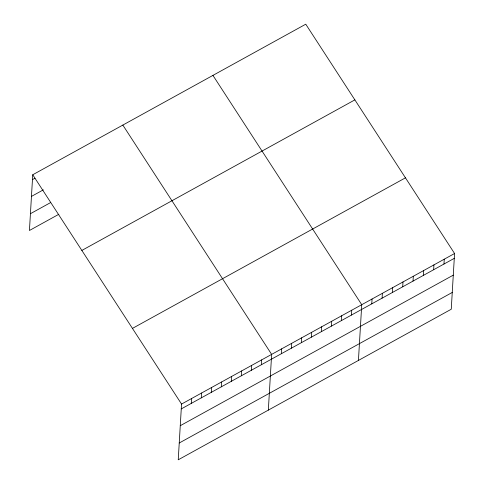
<?xml version="1.0" encoding="UTF-8"?>
<svg xmlns="http://www.w3.org/2000/svg" width="484" height="484" viewBox="0 0 484 484"><rect width="100%" height="100%" fill="white"/><g stroke="black" fill="none" stroke-linecap="round" stroke-linejoin="round"><path stroke-width="0.73" d="M32.743 174.766L181.548 404.067L178.239 459.8L451.257 309.234L454.567 253.507L305.761 24.2L32.743 174.766L29.433 230.493L58.836 214.279M191.277 403.396L191.561 398.55M201.283 397.872L201.574 393.026M211.296 392.355L211.581 387.509M221.303 386.831L221.593 381.985M231.316 381.313L231.606 376.467M241.328 375.79L241.613 370.944M251.335 370.272L251.626 365.426M261.348 364.748L261.638 359.902M268.336 410.111L271.645 354.385L122.839 125.078M281.367 353.707L281.658 348.861M291.38 348.19L291.671 343.344M301.393 342.666L301.677 337.82M311.4 337.148L311.69 332.302M321.412 331.625L321.697 326.779M331.425 326.107L331.709 321.255M341.432 320.583L341.722 315.737M351.444 315.066L351.729 310.214M358.432 360.429L361.742 304.696L212.936 75.389M371.766 303.855L372.057 299.009M382.082 298.168L382.372 293.322M392.397 292.481L392.681 287.635M402.712 286.788L402.997 281.942M413.021 281.101L413.312 276.255M423.337 275.414L423.627 270.568M433.652 269.727L433.942 264.881M443.967 264.04L444.251 259.194M32.458 179.612L34.957 178.233M31.46 196.401L43.348 189.849M30.431 213.704L50.451 202.663M81.85 250.434L354.869 99.873M132.447 328.4L405.459 177.834M181.548 404.067L454.567 253.507M181.264 408.913L454.282 258.353M180.266 425.708L453.284 275.142M179.237 443.005L452.256 292.445"/></g></svg>
